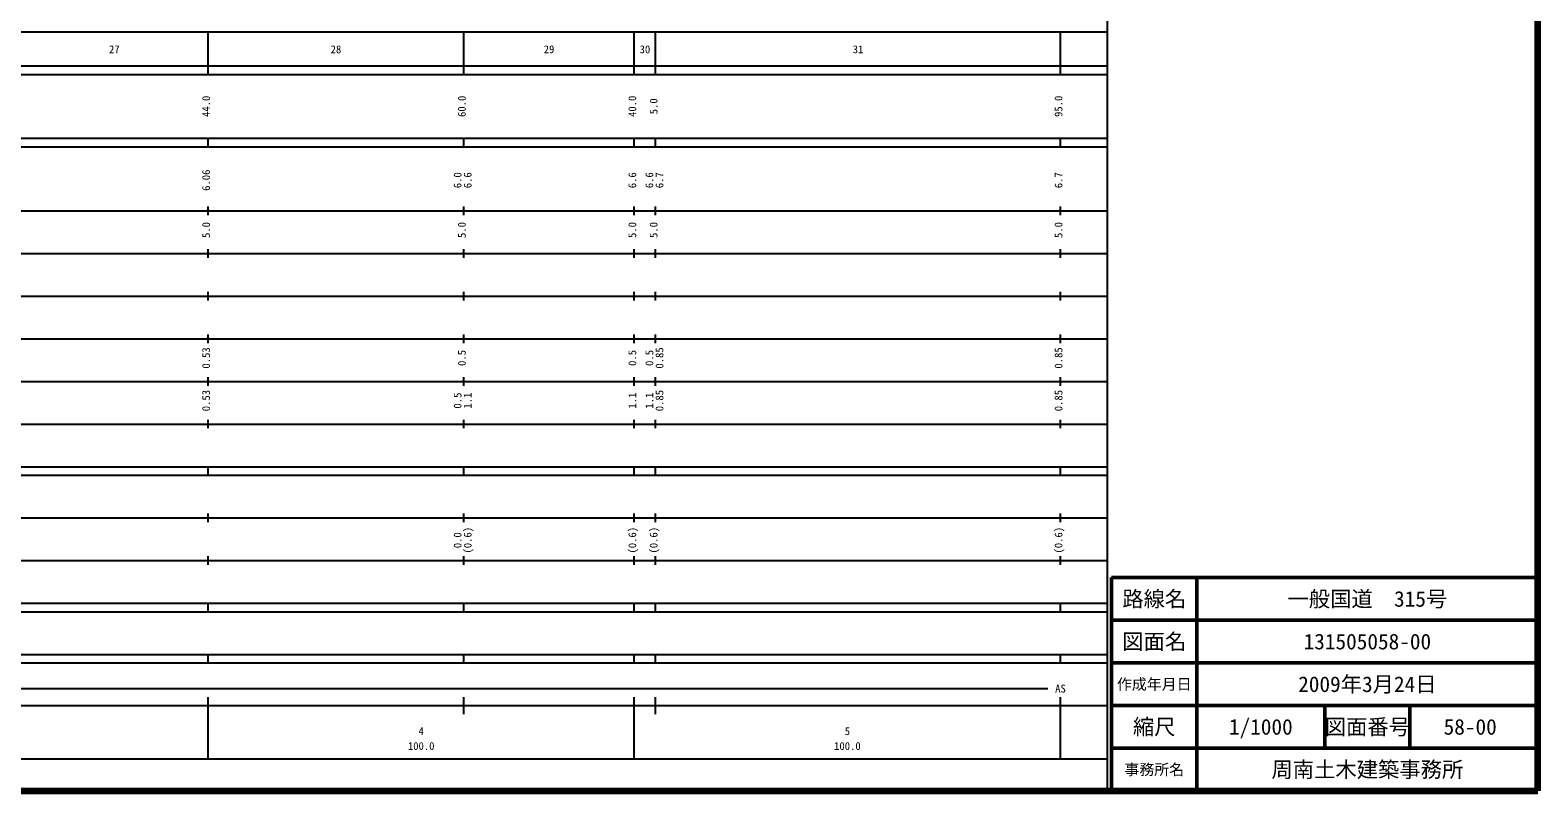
# Model space of a CAD drawing. Units: millimetres on the paper, enlarged 1000 times. Extents: x 40000 to 680000, y 20000 to 380000.
# Drawn here: x 326256 to 680000, y 20000 to 198357 of the extents above; entities that cross this region are included whole.
import ezdxf
from ezdxf.enums import TextEntityAlignment as Align

# ---------------------------------------------------------------- set-up
doc = ezdxf.new("R2010")
doc.units = ezdxf.units.MM
doc.header["$LTSCALE"] = 1000
for name, color, linetype, lineweight in [('M-TTL', 2, 'Continuous', 140), ('M-TTL-BAND', 7, 'Continuous', 25), ('M-TTL-FRAM', 2, 'Continuous', 50), ('M-TTL-LINE', 7, 'Continuous', 50)]:
    doc.layers.add(name, color=color, linetype=linetype, lineweight=lineweight)
doc.layers.add('M-TTL-TXT', color=7, linetype='Continuous')
doc.styles.add('ＭＳ ゴシック', font='')
doc.styles.get('ＭＳ ゴシック').set_extended_font_data('MS Gothic')

msp = doc.modelspace()

# ---------------------------------------------------------------- linework, layer by layer
at = {"layer": 'M-TTL'}
for p, q in [((680000, 20000), (680000, 380000)), ((40000, 20000), (680000, 20000))]:
    msp.add_line(p, q, dxfattribs=at)
at = {"layer": 'M-TTL-BAND'}
for p, q in [((579000, 20000), (579000, 370000)), ((68000, 198000), (579000, 198000)), ((368000, 188000), (368000, 198000)), ((428000, 188000), (428000, 198000)), ((468000, 188000), (468000, 198000)), ((473000, 188000), (473000, 198000)), ((568000, 188000), (568000, 198000)), ((40000, 190000), (579000, 190000)), ((40000, 188000), (579000, 188000)), ((40000, 173000), (579000, 173000)), ((40000, 171000), (579000, 171000)), ((368000, 171000), (368000, 173000)), ((428000, 171000), (428000, 173000)), ((468000, 171000), (468000, 173000)), ((473000, 171000), (473000, 173000)), ((568000, 171000), (568000, 173000)), ((40000, 156000), (579000, 156000)), ((368000, 155000), (368000, 157000)), ((428000, 155000), (428000, 157000)), ((468000, 155000), (468000, 157000)), ((473000, 155000), (473000, 157000)), ((568000, 155000), (568000, 157000)), ((46000, 146000), (579000, 146000)), ((368000, 145000), (368000, 147000)), ((428000, 145000), (428000, 147000)), ((468000, 145000), (468000, 147000)), ((473000, 145000), (473000, 147000)), ((568000, 145000), (568000, 147000)), ((52000, 136000), (579000, 136000)), ((368000, 135000), (368000, 137000)), ((428000, 135000), (428000, 137000)), ((468000, 135000), (468000, 137000)), ((473000, 135000), (473000, 137000)), ((568000, 135000), (568000, 137000)), ((46000, 126000), (579000, 126000)), ((368000, 125000), (368000, 127000)), ((428000, 125000), (428000, 127000)), ((468000, 125000), (468000, 127000)), ((473000, 125000), (473000, 127000)), ((568000, 125000), (568000, 127000)), ((368000, 115000), (368000, 117000)), ((428000, 115000), (428000, 117000)), ((468000, 115000), (468000, 117000)), ((473000, 115000), (473000, 117000)), ((568000, 115000), (568000, 117000)), ((52000, 116000), (579000, 116000)), ((368000, 105000), (368000, 107000)), ((428000, 105000), (428000, 107000)), ((468000, 105000), (468000, 107000)), ((473000, 105000), (473000, 107000)), ((568000, 105000), (568000, 107000)), ((46000, 106000), (579000, 106000)), ((40000, 96000), (579000, 96000)), ((368000, 94000), (368000, 96000)), ((428000, 94000), (428000, 96000)), ((468000, 94000), (468000, 96000)), ((473000, 94000), (473000, 96000)), ((568000, 94000), (568000, 96000)), ((40000, 94000), (579000, 94000)), ((368000, 83000), (368000, 85000)), ((428000, 83000), (428000, 85000)), ((468000, 83000), (468000, 85000)), ((473000, 83000), (473000, 85000)), ((568000, 83000), (568000, 85000)), ((49000, 84000), (579000, 84000)), ((368000, 73000), (368000, 75000)), ((428000, 73000), (428000, 75000)), ((468000, 73000), (468000, 75000)), ((473000, 73000), (473000, 75000)), ((568000, 73000), (568000, 75000)), ((40000, 74000), (579000, 74000)), ((40000, 64000), (579000, 64000)), ((368000, 62000), (368000, 64000)), ((428000, 62000), (428000, 64000)), ((468000, 62000), (468000, 64000)), ((473000, 62000), (473000, 64000)), ((568000, 62000), (568000, 64000)), ((40000, 62000), (579000, 62000)), ((40000, 52000), (579000, 52000)), ((40000, 50000), (579000, 50000)), ((368000, 50000), (368000, 52000)), ((428000, 50000), (428000, 52000)), ((468000, 50000), (468000, 52000)), ((473000, 50000), (473000, 52000)), ((568000, 50000), (568000, 52000)), ((71000, 44000), (565000, 44000)), ((40000, 40000), (579000, 40000)), ((368000, 27500), (368000, 42000)), ((428000, 38000), (428000, 42000)), ((468000, 27500), (468000, 42000)), ((473000, 38000), (473000, 42000)), ((568000, 27500), (568000, 42000)), ((68000, 27500), (579000, 27500))]:
    msp.add_line(p, q, dxfattribs=at)
at = {"layer": 'M-TTL-FRAM'}
for p, q in [((680000, 70000), (580000, 70000)), ((580000, 70000), (580000, 20000))]:
    msp.add_line(p, q, dxfattribs=at)
at = {"layer": 'M-TTL-LINE'}
for p, q in [((600000, 70000), (600000, 20000)), ((680000, 60000), (580000, 60000)), ((680000, 50000), (580000, 50000)), ((680000, 40000), (580000, 40000)), ((630000, 40000), (630000, 30000)), ((650000, 40000), (650000, 30000)), ((680000, 30000), (580000, 30000))]:
    msp.add_line(p, q, dxfattribs=at)

# ---------------------------------------------------------------- texts
at = {"layer": 'M-TTL-BAND', "style": 'ＭＳ ゴシック'}
for s, p in [('27', (346000, 192405)), ('28', (398000, 192405)), ('29', (448000, 192405)), ('30', (470500, 192405)), ('31', (520500, 192405)), ('AS', (568000, 42500)), ('4', (418000, 32523)), ('5', (518000, 32523)), ('100.0', (418000, 29033)), ('100.0', (518000, 29033))]:
    msp.add_text(s, height=1833, dxfattribs=at).set_placement(p, align=Align.BOTTOM_CENTER)
for s, p in [('44.0', (369000, 180500)), ('60.0', (429000, 180500)), ('40.0', (469000, 180500)), ('5.0', (474000, 180500)), ('95.0', (569000, 180500)), ('6.06', (369000, 163174)), ('6.0', (428000, 163174)), ('6.6', (430370, 163174)), ('6.6', (469000, 163174)), ('6.6', (473000, 163174)), ('6.7', (475370, 163174)), ('6.7', (569000, 163174)), ('5.0', (369000, 151500)), ('5.0', (429000, 151500)), ('5.0', (469000, 151500)), ('5.0', (474000, 151500)), ('5.0', (569000, 151500)), ('0.53', (369000, 121500)), ('0.85', (475370, 121500)), ('0.85', (569000, 121500)), ('0.5', (429000, 121500)), ('0.5', (469000, 121500)), ('0.5', (473000, 121500)), ('0.53', (369000, 111500)), ('0.5', (428000, 111500)), ('1.1', (430370, 111500)), ('1.1', (469000, 111500)), ('1.1', (473000, 111500)), ('0.85', (475370, 111500)), ('0.85', (569000, 111500)), ('(0.6)', (430370, 78764)), ('(0.6)', (469000, 78764)), ('(0.6)', (474000, 78764)), ('(0.6)', (569000, 78764)), ('0.0', (428000, 78764))]:
    msp.add_text(s, height=1833, rotation=90, dxfattribs=at).set_placement(p, align=Align.BOTTOM_CENTER)
at = {"layer": 'M-TTL-TXT', "style": 'ＭＳ ゴシック'}
for s, height, p in [('路線名', 3666, (590000, 65000)), ('路線名', 3666, (590000, 65000)), ('一般国道\u3000315号', 3666, (640000, 65000)), ('図面名', 3666, (590000, 55000)), ('図面名', 3666, (590000, 55000)), ('131505058-00', 3666, (640000, 55000)), ('作成年月日', 2566, (590000, 45000)), ('作成年月日', 2566, (590000, 45000)), ('2009年3月24日', 3666, (640000, 45000)), ('縮尺', 3666, (590000, 35000)), ('縮尺', 3666, (590000, 35000)), ('1/1000', 3666, (615000, 35000)), ('図面番号', 3666, (640000, 35000)), ('図面番号', 3666, (640000, 35000)), ('58-00', 3666, (664125, 35000)), ('事務所名', 2566, (590000, 25000)), ('事務所名', 2566, (590000, 25000)), ('周南土木建築事務所', 3666, (640000, 25000))]:
    msp.add_text(s, height=height, dxfattribs=at).set_placement(p, align=Align.MIDDLE_CENTER)

doc.saveas('drawing.dxf')
